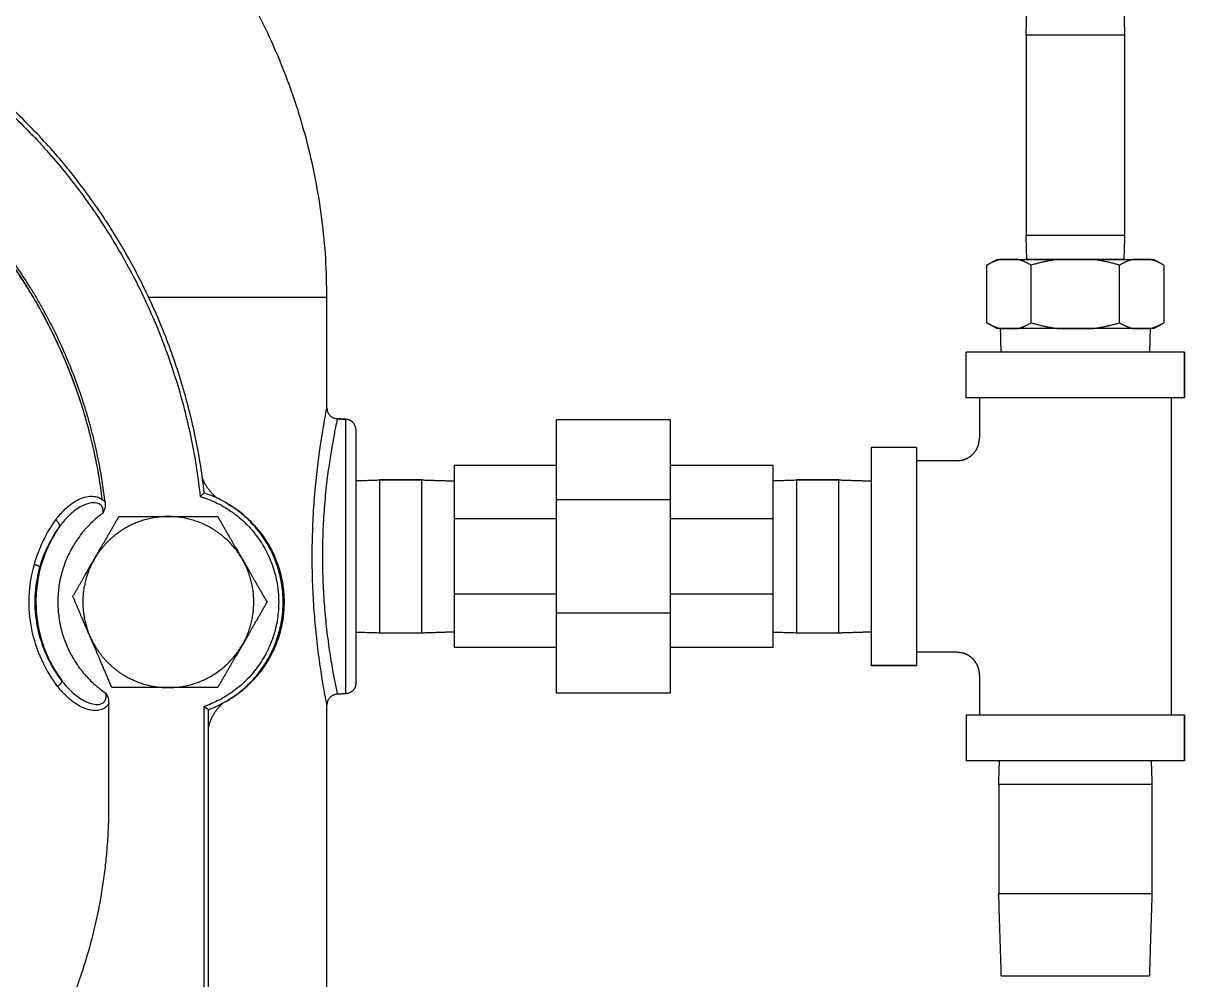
# Model space of a CAD drawing. Extents: x -6531732 to 89637, y -8915 to 32458.
# Drawn here: x 71471.6 to 71633.4, y 19838.4 to 19971.6 of the extents above; entities that cross this region are included whole.
import ezdxf

# ---------------------------------------------------------------- set-up
doc = ezdxf.new("R2010")
doc.units = 0
doc.layers.add('SAN-MC-TEXT', color=7, linetype='Continuous')

# ---------------------------------------------------------------- blocks, each defined once
blk = doc.blocks.new('VALVE_04.0 (100)_751_201_F')
at = {"extrusion": (-1, 6.12303e-17, 0)}
for p, q in [((7.925, 11.97), (7.925, 10.87)), ((8.465, 11.97), (8.465, 10.87)), ((7.5965, 9.981), (7.5965, 10.23)), ((8.7935, 9.981), (8.7935, 10.23)), ((7.67, 9.981), (7.67, 9.76)), ((8.72, 9.981), (8.72, 8.239)), ((7.324, 9.7085), (7.075, 9.7085)), ((7.545, 9.635), (7.324, 9.635)), ((4.61, 9.53), (4.38, 9.53)), ((6.8975, 9.53), (6.6675, 9.53)), ((3.8454, 8.751), (3.8405, 8.751)), ((4.61, 8.69), (4.38, 8.69)), ((6.8975, 8.69), (6.6675, 8.69)), ((7.545, 8.585), (7.324, 8.585)), ((7.324, 8.5115), (7.075, 8.5115)), ((7.67, 8.46), (7.67, 8.239)), ((7.5965, 8.239), (7.5965, 7.99)), ((8.7935, 8.239), (8.7935, 7.99)), ((7.775, 7.86), (7.775, 7.26)), ((8.615, 7.86), (8.615, 7.26))]:
    blk.add_line(p, q, dxfattribs=at)
blk.add_line((4.25, 8.4169), (4.25, 9.8031))
for points, weights in [([(4.09, 10.53), (4.09, 12.5037), (2.376, 13.4825)], [1, 0.864838253941, 1]), ([(4.09, 10.53), (4.09, 12.5037), (2.376, 13.4825)], [1, 0.864838253941, 1]), ([(2.3304, 11.5638), (3.2568, 10.6992), (3.395, 9.4395)], [1, 0.937546225658, 1]), ([(2.3304, 11.5638), (3.2568, 10.6992), (3.395, 9.4395)], [1, 0.937546225658, 1]), ([(3.4177, 9.4582), (3.2743, 10.7111), (2.355, 11.5745)], [1, 0.938893588626, 1]), ([(3.4177, 9.4582), (3.2743, 10.7111), (2.355, 11.5745)], [1, 0.938893588626, 1]), ([(2.8581, 9.4268), (2.7293, 10.4493), (1.9748, 11.1641)], [0.780560036995, 0.72798846249, 0.765854293097]), ([(2.8581, 9.4268), (2.729, 10.452), (1.9778, 11.1614)], [0.780560036995, 0.727859984639, 0.766039911216]), ([(7.7852, 10.74), (7.75, 10.7312), (7.71, 10.7082)], [1, 1.01625728301, 1.00506992125]), ([(7.7852, 10.74), (7.75, 10.7312), (7.71, 10.7082)], [1, 1.01625728301, 1.00506992125]), ([(7.765, 10.74), (7.765, 10.74), (7.7852, 10.74)], [0.75, 0.75, 0.768014044583]), ([(7.9525, 10.7082), (7.9126, 10.7312), (7.8774, 10.74)], [1.00506992125, 1.01625728301, 1]), ([(7.9525, 10.7082), (7.9126, 10.7312), (7.8774, 10.74)], [1.00506992125, 1.01625728301, 1]), ([(8.1028, 10.74), (8.0324, 10.7312), (7.9525, 10.7082)], [1, 1.01625728301, 1.00506992125]), ([(8.1028, 10.74), (8.0324, 10.7312), (7.9525, 10.7082)], [1, 1.01625728301, 1.00506992125]), ([(8.4375, 10.7082), (8.3576, 10.7312), (8.2872, 10.74)], [1.00506992125, 1.01625728301, 1]), ([(8.2872, 10.74), (8.4206, 10.74), (8.5126, 10.74)], [0.768014044583, 0.731985955417, 0.768014044583]), ([(8.2872, 10.74), (8.4206, 10.74), (8.5126, 10.74)], [0.768014044583, 0.731985955417, 0.768014044583]), ([(8.4375, 10.7082), (8.3576, 10.7312), (8.2872, 10.74)], [1.00506992125, 1.01625728301, 1]), ([(8.5126, 10.74), (8.4774, 10.7312), (8.4375, 10.7082)], [1, 1.01625728301, 1.00506992125]), ([(8.5126, 10.74), (8.4774, 10.7312), (8.4375, 10.7082)], [1, 1.01625728301, 1.00506992125]), ([(8.68, 10.7082), (8.64, 10.7312), (8.6048, 10.74)], [1.00506992125, 1.01625728301, 1]), ([(8.6048, 10.74), (8.625, 10.74), (8.625, 10.7399)], [0.862722813818, 0.917871091777, 1]), ([(8.6048, 10.74), (8.625, 10.74), (8.625, 10.7399)], [0.862722813818, 0.917871091777, 1]), ([(8.68, 10.7082), (8.64, 10.7312), (8.6048, 10.74)], [1.00506992125, 1.01625728301, 1]), ([(4.09, 10.53), (4.09, 10.53), (3.1134, 10.53)], [1, 0.936968937111, 0.996934089236]), ([(4.09, 10.53), (4.09, 10.53), (3.1134, 10.53)], [1, 0.936968937111, 0.996934089236]), ([(7.71, 10.3917), (7.7496, 10.3688), (7.7852, 10.36)], [1.00506992125, 1.01621646577, 1.00011826451]), ([(7.71, 10.3917), (7.7496, 10.3688), (7.7852, 10.36)], [1.00506992125, 1.01621646577, 1.00011826451]), ([(7.8774, 10.36), (7.9129, 10.3688), (7.9525, 10.3917)], [1.00011826451, 1.01621646577, 1.00506992125]), ([(7.8774, 10.36), (7.9129, 10.3688), (7.9525, 10.3917)], [1.00011826451, 1.01621646577, 1.00506992125]), ([(7.9525, 10.3917), (8.0317, 10.3688), (8.1028, 10.36)], [1.00506992125, 1.01621646577, 1.00011826451]), ([(7.9525, 10.3917), (8.0317, 10.3688), (8.1028, 10.36)], [1.00506992125, 1.01621646577, 1.00011826451]), ([(8.2872, 10.36), (8.3583, 10.3688), (8.4375, 10.3917)], [1.00011826451, 1.01621646577, 1.00506992125]), ([(8.2872, 10.36), (8.3583, 10.3688), (8.4375, 10.3917)], [1.00011826451, 1.01621646577, 1.00506992125]), ([(8.4375, 10.3917), (8.4771, 10.3688), (8.5126, 10.36)], [1.00506992125, 1.01621646577, 1.00011826451]), ([(8.4375, 10.3917), (8.4771, 10.3688), (8.5126, 10.36)], [1.00506992125, 1.01621646577, 1.00011826451]), ([(8.6048, 10.36), (8.6404, 10.3688), (8.68, 10.3917)], [1.00011826451, 1.01621646577, 1.00506992125]), ([(8.6048, 10.36), (8.6404, 10.3688), (8.68, 10.3917)], [1.00011826451, 1.01621646577, 1.00506992125]), ([(7.7852, 10.36), (7.765, 10.36), (7.765, 10.36)], [0.768014044583, 0.75, 0.75]), ([(7.7852, 10.36), (7.765, 10.36), (7.765, 10.36)], [0.768014044583, 0.75, 0.75]), ([(7.8775, 10.36), (7.7896, 10.36), (7.785, 10.36)], [0.754941138738, 0.734760186775, 0.797003721097]), ([(7.8775, 10.36), (7.7896, 10.36), (7.785, 10.36)], [0.754941138738, 0.734760186776, 0.797003721094]), ([(8.195, 10.36), (8.1482, 10.36), (8.1025, 10.36)], [1, 0.938159862998, 0.891616536173]), ([(8.195, 10.36), (8.1482, 10.36), (8.1025, 10.36)], [1, 0.938159862998, 0.891616536173]), ([(8.2875, 10.36), (8.2418, 10.36), (8.195, 10.36)], [0.891616536173, 0.938159862998, 1]), ([(8.2875, 10.36), (8.2418, 10.36), (8.195, 10.36)], [0.891616536173, 0.938159862998, 1]), ([(8.5126, 10.36), (8.4206, 10.36), (8.2872, 10.36)], [0.768014044582, 0.731985955418, 0.768014044583]), ([(8.5126, 10.36), (8.4206, 10.36), (8.2872, 10.36)], [0.768014044582, 0.731985955418, 0.768014044583]), ([(8.6052, 10.36), (8.6052, 10.36), (8.5125, 10.36)], [0.803847577294, 0.733688398298, 0.754941138738]), ([(8.6052, 10.36), (8.6052, 10.36), (8.5125, 10.36)], [0.803847577294, 0.733688398298, 0.754941138738]), ([(8.625, 10.3599), (8.625, 10.36), (8.6048, 10.36)], [1, 0.917871091777, 0.862722813818]), ([(8.625, 10.3599), (8.625, 10.36), (8.6048, 10.36)], [1, 0.917871091777, 0.862722813818]), ([(4.09, 9.9253), (4.09, 9.8684), (4.1469, 9.8654)], [1, 0.725374371012, 1]), ([(4.09, 9.9253), (4.09, 9.8684), (4.1469, 9.8654)], [1, 0.725374371012, 1]), ([(3.4867, 9.4308), (3.4308, 9.4754), (3.4069, 9.5428)], [0.968518316919, 0.929951778843, 0.966014291074]), ([(3.4867, 9.4308), (3.4308, 9.4754), (3.4069, 9.5428)], [0.968518316919, 0.929951778843, 0.966014291074]), ([(2.6238, 9.2742), (2.6297, 9.2861), (2.6032, 9.3111)], [1, 0.840083731766, 1]), ([(2.6238, 9.2742), (2.6297, 9.2861), (2.6032, 9.3111)], [1, 0.840083731766, 1]), ([(2.8627, 9.3496), (2.1715, 8.8452), (2.8766, 8.3605)], [0.982881496625, 0.567902145257, 0.982140107318]), ([(2.8627, 9.3496), (2.1715, 8.8452), (2.8766, 8.3605)], [0.982881496625, 0.567902145257, 0.982140107318]), ([(2.8138, 9.0945), (2.8767, 9.2033), (2.9492, 9.329)], [1.25968679041, 1.25968679041, 1.16924534799]), ([(2.8138, 9.0945), (2.8767, 9.2033), (2.9492, 9.329)], [1.25968679041, 1.25968679041, 1.16924534799]), ([(2.9492, 9.329), (3.0943, 9.329), (3.22, 9.329)], [1.16924534799, 1.25968679041, 1.25968679041]), ([(2.9492, 9.329), (3.0943, 9.329), (3.22, 9.329)], [1.16924534799, 1.25968679041, 1.25968679041]), ([(3.22, 9.329), (3.3457, 9.329), (3.4908, 9.329)], [1.25968679041, 1.25968679041, 1.16924534799]), ([(3.22, 9.329), (3.3457, 9.329), (3.4908, 9.329)], [1.25968679041, 1.25968679041, 1.16924534799]), ([(3.6262, 9.0945), (3.4908, 9.329), (3.22, 9.329)], [0.803847577755, 0.696152420793, 0.803847580658]), ([(3.6262, 9.0945), (3.4908, 9.329), (3.22, 9.329)], [0.803847577755, 0.696152420793, 0.803847580658]), ([(3.4908, 9.329), (3.5633, 9.2033), (3.6262, 9.0945)], [1.16924534799, 1.25968679041, 1.25968679041]), ([(3.4908, 9.329), (3.5633, 9.2033), (3.6262, 9.0945)], [1.16924534799, 1.25968679041, 1.25968679041]), ([(2.6238, 9.2742), (2.3283, 8.849), (2.6343, 8.4311)], [0.855306377388, 0.695772766548, 0.853978867419]), ([(2.6238, 9.2742), (2.3283, 8.849), (2.6343, 8.4311)], [0.855306377388, 0.695772766548, 0.853978867419]), ([(2.516, 9.0513), (2.5155, 9.0564), (2.4855, 9.067)], [1, 0.861769007056, 1]), ([(2.516, 9.0513), (2.5155, 9.0564), (2.4855, 9.067)], [1, 0.861769007056, 1]), ([(2.6965, 8.8913), (2.7584, 8.9986), (2.8138, 9.0945)], [1.18940878992, 1.25968679041, 1.25968679041]), ([(2.6965, 8.8913), (2.7584, 8.9986), (2.8138, 9.0945)], [1.18940878992, 1.25968679041, 1.25968679041]), ([(2.8138, 9.0945), (2.6965, 8.8913), (2.7888, 8.6756)], [0.803847581383, 0.708824126749, 0.781486140965]), ([(2.8138, 9.0945), (2.6965, 8.8913), (2.7888, 8.6756)], [0.803847581383, 0.708824126749, 0.781486140965]), ([(3.6262, 9.0945), (3.689, 8.9857), (3.7616, 8.86)], [1.25968679041, 1.25968679041, 1.16924534799]), ([(3.689, 8.86), (3.689, 8.9857), (3.6262, 9.0945)], [1, 0.866025404282, 0.803847577755]), ([(3.6262, 9.0945), (3.689, 8.9857), (3.7616, 8.86)], [1.25968679041, 1.25968679041, 1.16924534799]), ([(3.689, 8.86), (3.689, 8.9857), (3.6262, 9.0945)], [1, 0.866025404282, 0.803847577755]), ([(2.7888, 8.6756), (2.7452, 8.7774), (2.6965, 8.8913)], [1.25968679041, 1.25968679041, 1.18940878992]), ([(2.7888, 8.6756), (2.7452, 8.7774), (2.6965, 8.8913)], [1.25968679041, 1.25968679041, 1.18940878992]), ([(3.6262, 8.6255), (3.689, 8.7343), (3.689, 8.86)], [0.803847574574, 0.866025400855, 1]), ([(3.7616, 8.86), (3.689, 8.7343), (3.6262, 8.6255)], [1.16924534799, 1.25968679041, 1.25968679041]), ([(3.7616, 8.86), (3.689, 8.7343), (3.6262, 8.6255)], [1.16924534799, 1.25968679041, 1.25968679041]), ([(3.6262, 8.6255), (3.689, 8.7343), (3.689, 8.86)], [0.803847574574, 0.866025400855, 1]), ([(2.9105, 8.391), (2.8442, 8.5461), (2.7888, 8.6756)], [1.1461551799, 1.25968679041, 1.25968679041]), ([(2.9105, 8.391), (2.8442, 8.5461), (2.7888, 8.6756)], [1.1461551799, 1.25968679041, 1.25968679041]), ([(3.22, 8.391), (3.4908, 8.391), (3.6262, 8.6255)], [0.803847579266, 0.69615242308, 0.803847574574]), ([(3.22, 8.391), (3.4908, 8.391), (3.6262, 8.6255)], [0.803847579266, 0.69615242308, 0.803847574574]), ([(3.6262, 8.6255), (3.5633, 8.5167), (3.4908, 8.391)], [1.25968679041, 1.25968679041, 1.16924534799]), ([(3.6262, 8.6255), (3.5633, 8.5167), (3.4908, 8.391)], [1.25968679041, 1.25968679041, 1.16924534799]), ([(2.6343, 8.4311), (2.6397, 8.4205), (2.6146, 8.3958)], [1, 0.846108309427, 1]), ([(2.6343, 8.4311), (2.6397, 8.4205), (2.6146, 8.3958)], [1, 0.846108309427, 1]), ([(3.22, 8.391), (3.0792, 8.391), (2.9105, 8.391)], [1.25968679041, 1.25968679041, 1.1461551799]), ([(3.22, 8.391), (3.0792, 8.391), (2.9105, 8.391)], [1.25968679041, 1.25968679041, 1.1461551799]), ([(3.4908, 8.391), (3.3457, 8.391), (3.22, 8.391)], [1.16924534799, 1.25968679041, 1.25968679041]), ([(3.4908, 8.391), (3.3457, 8.391), (3.22, 8.391)], [1.16924534799, 1.25968679041, 1.25968679041]), ([(4.1469, 8.3546), (4.09, 8.3516), (4.09, 8.2947)], [1, 0.725374371012, 1]), ([(4.1469, 8.3546), (4.09, 8.3516), (4.09, 8.2947)], [1, 0.725374371012, 1]), ([(3.44, 8.1685), (3.4565, 8.2498), (3.5183, 8.3051)], [0.959660308551, 0.91311737602, 0.964440457981]), ([(3.44, 8.1685), (3.4565, 8.2498), (3.5183, 8.3051)], [0.959660308551, 0.91311737602, 0.964440457981])]:
    blk.add_rational_spline(points, weights, degree=2)
for points, degree in [([(7.925, 11.97), (7.929, 12.1)], 1), ([(8.461, 12.1), (8.465, 11.97)], 1), ([(7.929, 10.74), (7.925, 10.87)], 1), ([(8.465, 10.87), (8.461, 10.74)], 1), ([(7.71, 10.7082), (7.765, 10.7399)], 1), ([(7.71, 10.3917), (7.71, 10.7082)], 1), ([(7.71, 10.3917), (7.71, 10.7082)], 1), ([(7.7852, 10.74), (7.8774, 10.74)], 1), ([(7.8774, 10.74), (7.7852, 10.74)], 1), ([(7.8774, 10.74), (7.7852, 10.74)], 1), ([(7.7852, 10.74), (7.8774, 10.74)], 1), ([(7.925, 10.74), (7.925, 10.74)], 1), ([(7.9525, 10.3917), (7.9525, 10.7082)], 1), ([(7.9525, 10.3917), (7.9525, 10.7082)], 1), ([(8.1028, 10.74), (8.2872, 10.74)], 1), ([(8.2872, 10.74), (8.1028, 10.74)], 1), ([(8.2872, 10.74), (8.1028, 10.74)], 1), ([(8.1028, 10.74), (8.2872, 10.74)], 1), ([(8.4375, 10.3917), (8.4375, 10.7082)], 1), ([(8.4375, 10.3917), (8.4375, 10.7082)], 1), ([(8.465, 10.74), (8.465, 10.74)], 1), ([(8.5126, 10.74), (8.6048, 10.74)], 1), ([(8.6048, 10.74), (8.5126, 10.74)], 1), ([(8.6048, 10.74), (8.5126, 10.74)], 1), ([(8.5126, 10.74), (8.6048, 10.74)], 1), ([(8.68, 10.7082), (8.625, 10.7399)], 1), ([(8.68, 10.7082), (8.625, 10.7399)], 1), ([(8.68, 10.7082), (8.68, 10.3917)], 1), ([(8.68, 10.7082), (8.68, 10.3917)], 1), ([(4.09, 9.9253), (4.09, 10.53)], 1), ([(4.09, 9.9253), (4.09, 10.53)], 1), ([(7.765, 10.3599), (7.71, 10.3917)], 1), ([(8.625, 10.3599), (8.68, 10.3917)], 1), ([(8.625, 10.3599), (8.68, 10.3917)], 1), ([(7.7882, 10.23), (7.7848, 10.36)], 1), ([(7.8774, 10.36), (7.7852, 10.36)], 1), ([(7.7852, 10.36), (7.8774, 10.36)], 1), ([(7.8774, 10.36), (7.7852, 10.36)], 1), ([(7.7852, 10.36), (7.8774, 10.36)], 1), ([(8.2872, 10.36), (8.1028, 10.36)], 1), ([(8.1028, 10.36), (8.2872, 10.36)], 1), ([(8.2872, 10.36), (8.1028, 10.36)], 1), ([(8.1028, 10.36), (8.2872, 10.36)], 1), ([(8.6048, 10.36), (8.5126, 10.36)], 1), ([(8.5126, 10.36), (8.6048, 10.36)], 1), ([(8.6048, 10.36), (8.5126, 10.36)], 1), ([(8.5126, 10.36), (8.6048, 10.36)], 1), ([(8.6052, 10.36), (8.6018, 10.23)], 1), ([(8.7935, 10.23), (8.7935, 9.981)], 1), ([(4.1931, 9.863), (4.1469, 9.8654)], 1), ([(4.1469, 9.8654), (4.1931, 9.863)], 1), ([(5.35, 9.4207), (5.35, 9.86)], 1), ([(5.975, 9.86), (5.35, 9.86)], 1), ([(5.35, 9.4207), (5.35, 9.86)], 1), ([(5.975, 9.86), (5.35, 9.86)], 1), ([(5.975, 9.4207), (5.975, 9.86)], 1), ([(5.975, 9.4207), (5.975, 9.86)], 1), ([(4.7875, 9.61), (4.7875, 9.3171)], 1), ([(5.35, 9.61), (4.7875, 9.61)], 1), ([(4.7875, 9.61), (4.7875, 9.3171)], 1), ([(5.35, 9.61), (4.7875, 9.61)], 1), ([(6.5375, 9.61), (5.975, 9.61)], 1), ([(6.5375, 9.61), (5.975, 9.61)], 1), ([(6.5375, 9.3171), (6.5375, 9.61)], 1), ([(6.5375, 9.3171), (6.5375, 9.61)], 1), ([(4.25, 9.526), (4.38, 9.53)], 1), ([(4.25, 9.526), (4.38, 9.53)], 1), ([(4.38, 9.53), (4.61, 9.53)], 1), ([(4.61, 9.53), (4.7875, 9.5245)], 1), ([(4.61, 9.53), (4.7875, 9.5245)], 1), ([(6.5375, 9.526), (6.6675, 9.53)], 1), ([(6.5375, 9.526), (6.6675, 9.53)], 1), ([(6.6675, 9.53), (6.8975, 9.53)], 1), ([(6.8975, 9.53), (7.075, 9.5245)], 1), ([(6.8975, 9.53), (7.075, 9.5245)], 1), ([(3.4177, 9.4582), (3.395, 9.4395)], 1), ([(3.4177, 9.4582), (3.395, 9.4395)], 1), ([(2.8737, 9.4082), (2.8761, 9.388), (2.8728, 9.3674), (2.8627, 9.3496)], 3), ([(2.8737, 9.4082), (2.8761, 9.388), (2.8728, 9.3674), (2.8627, 9.3496)], 3), ([(5.35, 8.7993), (5.35, 9.4207)], 1), ([(5.975, 9.4207), (5.35, 9.4207)], 1), ([(5.35, 8.7993), (5.35, 9.4207)], 1), ([(5.975, 9.4207), (5.35, 9.4207)], 1), ([(5.975, 8.7993), (5.975, 9.4207)], 1), ([(5.975, 8.7993), (5.975, 9.4207)], 1), ([(4.7875, 9.3171), (4.7875, 8.9029)], 1), ([(5.35, 9.3171), (4.7875, 9.3171)], 1), ([(4.7875, 9.3171), (4.7875, 8.9029)], 1), ([(5.35, 9.3171), (4.7875, 9.3171)], 1), ([(6.5375, 9.3171), (5.975, 9.3171)], 1), ([(6.5375, 9.3171), (5.975, 9.3171)], 1), ([(6.5375, 8.9029), (6.5375, 9.3171)], 1), ([(6.5375, 8.9029), (6.5375, 9.3171)], 1), ([(3.6772, 9.2966), (3.6772, 9.2956), (3.6771, 9.2946), (3.6771, 9.2936)], 3), ([(3.6772, 9.2966), (3.6772, 9.2956), (3.6771, 9.2946), (3.6771, 9.2936)], 3), ([(3.8028, 9.11), (3.7983, 9.11)], 1), ([(5.35, 8.9029), (4.7875, 8.9029)], 1), ([(5.35, 8.9029), (4.7875, 8.9029)], 1), ([(4.7875, 8.9029), (4.7875, 8.61)], 1), ([(4.7875, 8.9029), (4.7875, 8.61)], 1), ([(6.5375, 8.9029), (5.975, 8.9029)], 1), ([(6.5375, 8.9029), (5.975, 8.9029)], 1), ([(6.5375, 8.61), (6.5375, 8.9029)], 1), ([(6.5375, 8.61), (6.5375, 8.9029)], 1), ([(5.975, 8.7993), (5.35, 8.7993)], 1), ([(5.975, 8.7993), (5.35, 8.7993)], 1), ([(5.35, 8.36), (5.35, 8.7993)], 1), ([(5.35, 8.36), (5.35, 8.7993)], 1), ([(5.975, 8.36), (5.975, 8.7993)], 1), ([(5.975, 8.36), (5.975, 8.7993)], 1), ([(4.38, 8.69), (4.25, 8.694)], 1), ([(4.7875, 8.6955), (4.61, 8.69)], 1), ([(6.6675, 8.69), (6.5375, 8.694)], 1), ([(7.075, 8.6955), (6.8975, 8.69)], 1), ([(5.35, 8.61), (4.7875, 8.61)], 1), ([(5.35, 8.61), (4.7875, 8.61)], 1), ([(6.5375, 8.61), (5.975, 8.61)], 1), ([(6.5375, 8.61), (5.975, 8.61)], 1), ([(7.075, 8.5115), (7.324, 8.5115)], 1), ([(3.69, 8.4369), (3.69, 8.4405)], 1), ([(3.69, 8.4369), (3.69, 8.4405)], 1), ([(2.8766, 8.3605), (2.8881, 8.3433), (2.8939, 8.3229), (2.8939, 8.3023)], 3), ([(2.8766, 8.3605), (2.8881, 8.3433), (2.8939, 8.3229), (2.8939, 8.3023)], 3), ([(4.1931, 8.357), (4.1469, 8.3546)], 1), ([(5.975, 8.36), (5.35, 8.36)], 1), ([(5.975, 8.36), (5.35, 8.36)], 1), ([(2.8939, 7.7392), (2.8939, 8.3023)], 1), ([(2.8939, 7.7392), (2.8939, 8.3023)], 1), ([(3.4154, 8.287), (3.4154, 6.1104)], 1), ([(3.44, 8.2697), (3.4275, 8.2783), (3.4154, 8.287)], 2), ([(3.44, 8.2697), (3.4275, 8.2783), (3.4154, 8.287)], 2), ([(3.4154, 8.287), (3.4154, 6.1104)], 1), ([(4.09, 6.0358), (4.09, 8.2947)], 1), ([(4.09, 6.0358), (4.09, 8.2947)], 1), ([(3.44, 6.1201), (3.44, 8.2697)], 1), ([(3.44, 6.1201), (3.44, 8.2697)], 1), ([(8.7935, 7.99), (8.7935, 8.239)], 1), ([(7.775, 7.86), (7.779, 7.99)], 1), ([(8.611, 7.99), (8.615, 7.86)], 1), ([(7.789, 6.81), (7.775, 7.26)], 1), ([(8.615, 7.26), (8.601, 6.81)], 1)]:
    blk.add_open_spline(points, degree=degree)
for points, weights, knots in [([(8.465, 11.97), (8.465, 11.97), (8.4288, 11.97), (8.195, 11.97), (7.9612, 11.97), (7.925, 11.97), (7.925, 11.97)], [0.803847577294, 0.866025403785, 1, 0.5, 1, 0.866025403785, 0.803847577294], [0.622448, 0.622448, 0.622448, 0.850279, 0.850279, 1.700559, 1.700559, 1.928391, 1.928391, 1.928391]), ([(8.465, 11.97), (8.465, 11.97), (8.4288, 11.97), (8.195, 11.97), (7.9612, 11.97), (7.925, 11.97), (7.925, 11.97)], [0.803847577294, 0.866025403785, 1, 0.5, 1, 0.866025403785, 0.803847577294], [0.622448, 0.622448, 0.622448, 0.850279, 0.850279, 1.700559, 1.700559, 1.928391, 1.928391, 1.928391]), ([(8.465, 10.87), (8.465, 10.87), (8.4288, 10.87), (8.195, 10.87), (7.9612, 10.87), (7.925, 10.87), (7.925, 10.87)], [0.803847577294, 0.866025403785, 1, 0.5, 1, 0.866025403785, 0.803847577294], [1.481343, 1.481343, 1.481343, 2.023553, 2.023553, 4.047106, 4.047106, 4.589315, 4.589315, 4.589315]), ([(8.465, 10.87), (8.465, 10.87), (8.4288, 10.87), (8.195, 10.87), (7.9612, 10.87), (7.925, 10.87), (7.925, 10.87)], [0.803847577294, 0.866025403785, 1, 0.5, 1, 0.866025403785, 0.803847577294], [1.481343, 1.481343, 1.481343, 2.023553, 2.023553, 4.047106, 4.047106, 4.589315, 4.589315, 4.589315]), ([(7.8774, 10.74), (7.9223, 10.74), (7.98, 10.7399), (8.0377, 10.74), (8.1028, 10.74)], [0.862722813818, 0.917871091777, 1, 0.917871091777, 0.862722813818], [36.193707, 36.193707, 36.193707, 39.432233, 39.432233, 42.670759, 42.670759, 42.670759]), ([(7.8774, 10.74), (7.9223, 10.74), (7.98, 10.7399), (8.0377, 10.74), (8.1028, 10.74)], [0.862722813818, 0.917871091777, 1, 0.917871091777, 0.862722813818], [36.193707, 36.193707, 36.193707, 39.432233, 39.432233, 42.670759, 42.670759, 42.670759]), ([(8.465, 10.74), (8.465, 10.74), (8.4288, 10.74), (8.195, 10.74), (7.9612, 10.74), (7.925, 10.74), (7.925, 10.74)], [0.803847577294, 0.866025403785, 1, 0.5, 1, 0.866025403785, 0.803847577294], [0.2440169, 0.2440169, 0.2440169, 0.3333333, 0.3333333, 0.6666667, 0.6666667, 0.7559831, 0.7559831, 0.7559831]), ([(8.465, 10.74), (8.465, 10.74), (8.4288, 10.74), (8.195, 10.74), (7.9612, 10.74), (7.925, 10.74), (7.925, 10.74)], [0.803847577294, 0.866025403785, 1, 0.5, 1, 0.866025403785, 0.803847577294], [0.2440169, 0.2440169, 0.2440169, 0.3333333, 0.3333333, 0.6666667, 0.6666667, 0.7559831, 0.7559831, 0.7559831]), ([(8.1028, 10.36), (8.0377, 10.36), (7.98, 10.3599), (7.9223, 10.36), (7.8774, 10.36)], [0.862722813818, 0.917871091777, 1, 0.917871091777, 0.862722813818], [15.369027, 15.369027, 15.369027, 18.389675, 18.389675, 21.410323, 21.410323, 21.410323]), ([(8.1028, 10.36), (8.0377, 10.36), (7.98, 10.3599), (7.9223, 10.36), (7.8774, 10.36)], [0.862722813818, 0.917871091777, 1, 0.917871091777, 0.862722813818], [15.369027, 15.369027, 15.369027, 18.389675, 18.389675, 21.410323, 21.410323, 21.410323]), ([(8.7935, 10.23), (8.7935, 10.23), (7.8958, 10.23), (7.5965, 10.23), (7.5965, 10.23)], [1, 0.5, 1, 0.75, 0.75], [0, 0, 0, 0.3333333, 0.3333333, 0.5, 0.5, 0.5]), ([(8.7935, 10.23), (8.7935, 10.23), (7.8958, 10.23), (7.5965, 10.23), (7.5965, 10.23)], [1, 0.5, 1, 0.75, 0.75], [0, 0, 0, 0.3333333, 0.3333333, 0.5, 0.5, 0.5]), ([(8.7935, 9.981), (8.7935, 9.981), (7.8958, 9.981), (7.5965, 9.981), (7.5965, 9.981)], [1, 0.5, 1, 0.75, 0.75], [0, 0, 0, 0.3333333, 0.3333333, 0.5, 0.5, 0.5]), ([(8.7935, 9.981), (8.7935, 9.981), (7.8958, 9.981), (7.5965, 9.981), (7.5965, 9.981)], [1, 0.5, 1, 0.75, 0.75], [0, 0, 0, 0.3333333, 0.3333333, 0.5, 0.5, 0.5]), ([(4.1931, 8.357), (4.1931, 8.357), (4.1931, 8.7335), (4.1931, 9.863), (4.1931, 9.863)], [0.75, 0.75, 1, 0.5, 1], [25.898694, 25.898694, 25.898694, 33.864925, 33.864925, 49.797388, 49.797388, 49.797388]), ([(4.1931, 8.357), (4.1931, 8.357), (4.1931, 8.7335), (4.1931, 9.863), (4.1931, 9.863)], [0.75, 0.75, 1, 0.5, 1], [25.898694, 25.898694, 25.898694, 33.864925, 33.864925, 49.797388, 49.797388, 49.797388]), ([(7.075, 9.7085), (7.075, 9.7085), (7.075, 9.4092), (7.075, 8.5115), (7.075, 8.5115)], [0.75, 0.75, 1, 0.5, 1], [0.5, 0.5, 0.5, 0.6666667, 0.6666667, 1, 1, 1]), ([(7.324, 9.7085), (7.324, 9.7085), (7.324, 9.4092), (7.324, 8.5115), (7.324, 8.5115)], [0.75, 0.75, 1, 0.5, 1], [0.5, 0.5, 0.5, 0.6666667, 0.6666667, 1, 1, 1]), ([(4.38, 8.69), (4.38, 8.69), (4.38, 8.9), (4.38, 9.53), (4.38, 9.53)], [0.75, 0.75, 1, 0.5, 1], [4.766541, 4.766541, 4.766541, 6.355388, 6.355388, 9.533082, 9.533082, 9.533082]), ([(4.38, 8.69), (4.38, 8.69), (4.38, 8.9), (4.38, 9.53), (4.38, 9.53)], [0.75, 0.75, 1, 0.5, 1], [4.766541, 4.766541, 4.766541, 6.355388, 6.355388, 9.533082, 9.533082, 9.533082]), ([(4.61, 8.69), (4.61, 8.69), (4.61, 8.9), (4.61, 9.53), (4.61, 9.53)], [0.75, 0.75, 1, 0.5, 1], [9.488626, 9.488626, 9.488626, 12.651502, 12.651502, 18.977252, 18.977252, 18.977252]), ([(4.61, 8.69), (4.61, 8.69), (4.61, 8.9), (4.61, 9.53), (4.61, 9.53)], [0.75, 0.75, 1, 0.5, 1], [9.488626, 9.488626, 9.488626, 12.651502, 12.651502, 18.977252, 18.977252, 18.977252]), ([(6.6675, 8.69), (6.6675, 8.69), (6.6675, 8.9), (6.6675, 9.53), (6.6675, 9.53)], [0.75, 0.75, 1, 0.5, 1], [4.766541, 4.766541, 4.766541, 6.355388, 6.355388, 9.533082, 9.533082, 9.533082]), ([(6.6675, 8.69), (6.6675, 8.69), (6.6675, 8.9), (6.6675, 9.53), (6.6675, 9.53)], [0.75, 0.75, 1, 0.5, 1], [4.766541, 4.766541, 4.766541, 6.355388, 6.355388, 9.533082, 9.533082, 9.533082]), ([(6.8975, 8.69), (6.8975, 8.69), (6.8975, 8.9), (6.8975, 9.53), (6.8975, 9.53)], [0.75, 0.75, 1, 0.5, 1], [9.488626, 9.488626, 9.488626, 12.651502, 12.651502, 18.977252, 18.977252, 18.977252]), ([(6.8975, 8.69), (6.8975, 8.69), (6.8975, 8.9), (6.8975, 9.53), (6.8975, 9.53)], [0.75, 0.75, 1, 0.5, 1], [9.488626, 9.488626, 9.488626, 12.651502, 12.651502, 18.977252, 18.977252, 18.977252]), ([(3.395, 9.4395), (3.8175, 9.312), (3.8253, 8.8707), (3.8331, 8.4294), (3.4154, 8.287)], [1, 0.808066834273, 1, 0.808066834273, 1], [0, 0, 0, 0.5, 0.5, 1, 1, 1]), ([(3.395, 9.4395), (3.8175, 9.312), (3.8253, 8.8707), (3.8331, 8.4294), (3.4154, 8.287)], [1, 0.808066834273, 1, 0.808066834273, 1], [0, 0, 0, 0.5, 0.5, 1, 1, 1]), ([(3.44, 8.2697), (3.8583, 8.4255), (3.8499, 8.8718), (3.8415, 9.3181), (3.4177, 9.4582)], [1, 0.815951989449, 1, 0.815951989449, 1], [0, 0, 0, 0.5, 0.5, 1, 1, 1]), ([(3.44, 8.2697), (3.8583, 8.4255), (3.8499, 8.8718), (3.8415, 9.3181), (3.4177, 9.4582)], [1, 0.815951989449, 1, 0.815951989449, 1], [0, 0, 0, 0.5, 0.5, 1, 1, 1]), ([(3.5387, 9.4034), (4.2614, 8.9929), (3.6664, 8.4126), (3.6087, 8.3564), (3.5388, 8.3166)], [0.885887795235, 0.565685191021, 1, 0.930781277989, 0.880727481886], [0.1060477, 0.1060477, 0.1060477, 0.8072424, 0.8072424, 0.918995, 0.918995, 0.918995]), ([(3.5387, 9.4034), (4.2614, 8.9929), (3.6664, 8.4126), (3.6087, 8.3564), (3.5388, 8.3166)], [0.885887795235, 0.565685191021, 1, 0.930781277989, 0.880727481886], [0.1060477, 0.1060477, 0.1060477, 0.8072424, 0.8072424, 0.918995, 0.918995, 0.918995]), ([(3.22, 9.329), (3.0943, 9.329), (2.9855, 9.2662), (2.8767, 9.2033), (2.8138, 9.0945)], [0.803847580658, 0.866025407409, 1, 0.86602540819, 0.803847581383], [19.809435, 19.809435, 19.809435, 27.060191, 27.060191, 34.310947, 34.310947, 34.310947]), ([(3.22, 9.329), (3.0943, 9.329), (2.9855, 9.2662), (2.8767, 9.2033), (2.8138, 9.0945)], [0.803847580658, 0.866025407409, 1, 0.86602540819, 0.803847581383], [19.809435, 19.809435, 19.809435, 27.060191, 27.060191, 34.310947, 34.310947, 34.310947]), ([(2.7888, 8.6756), (2.8502, 8.5319), (2.9855, 8.4538), (3.0943, 8.391), (3.22, 8.391)], [0.781486140965, 0.838721672894, 1, 0.86602540591, 0.803847579266], [45.391938, 45.391938, 45.391938, 54.120382, 54.120382, 61.371139, 61.371139, 61.371139]), ([(2.7888, 8.6756), (2.8502, 8.5319), (2.9855, 8.4538), (3.0943, 8.391), (3.22, 8.391)], [0.781486140965, 0.838721672894, 1, 0.86602540591, 0.803847579266], [45.391938, 45.391938, 45.391938, 54.120382, 54.120382, 61.371139, 61.371139, 61.371139]), ([(8.7935, 8.239), (8.7935, 8.239), (7.8958, 8.239), (7.5965, 8.239), (7.5965, 8.239)], [1, 0.5, 1, 0.75, 0.75], [0, 0, 0, 0.3333333, 0.3333333, 0.5, 0.5, 0.5]), ([(8.7935, 8.239), (8.7935, 8.239), (7.8958, 8.239), (7.5965, 8.239), (7.5965, 8.239)], [1, 0.5, 1, 0.75, 0.75], [0, 0, 0, 0.3333333, 0.3333333, 0.5, 0.5, 0.5]), ([(8.7935, 7.99), (8.7935, 7.99), (7.8958, 7.99), (7.5965, 7.99), (7.5965, 7.99)], [1, 0.5, 1, 0.75, 0.75], [0, 0, 0, 0.3333333, 0.3333333, 0.5, 0.5, 0.5]), ([(8.7935, 7.99), (8.7935, 7.99), (7.8958, 7.99), (7.5965, 7.99), (7.5965, 7.99)], [1, 0.5, 1, 0.75, 0.75], [0, 0, 0, 0.3333333, 0.3333333, 0.5, 0.5, 0.5]), ([(8.615, 7.86), (8.615, 7.86), (8.5587, 7.86), (8.195, 7.86), (7.8313, 7.86), (7.775, 7.86), (7.775, 7.86)], [0.803847577294, 0.866025403785, 1, 0.5, 1, 0.866025403785, 0.803847577294], [1.775129, 1.775129, 1.775129, 2.424871, 2.424871, 4.849742, 4.849742, 5.499485, 5.499485, 5.499485]), ([(8.615, 7.86), (8.615, 7.86), (8.5587, 7.86), (8.195, 7.86), (7.8313, 7.86), (7.775, 7.86), (7.775, 7.86)], [0.803847577294, 0.866025403785, 1, 0.5, 1, 0.866025403785, 0.803847577294], [1.775129, 1.775129, 1.775129, 2.424871, 2.424871, 4.849742, 4.849742, 5.499485, 5.499485, 5.499485]), ([(8.615, 7.26), (8.615, 7.26), (8.5587, 7.26), (8.195, 7.26), (7.8313, 7.26), (7.775, 7.26), (7.775, 7.26)], [0.803847577294, 0.866025403785, 1, 0.5, 1, 0.866025403785, 0.803847577294], [2.326234, 2.326234, 2.326234, 3.177694, 3.177694, 6.355388, 6.355388, 7.206849, 7.206849, 7.206849]), ([(8.615, 7.26), (8.615, 7.26), (8.5587, 7.26), (8.195, 7.26), (7.8313, 7.26), (7.775, 7.26), (7.775, 7.26)], [0.803847577294, 0.866025403785, 1, 0.5, 1, 0.866025403785, 0.803847577294], [2.326234, 2.326234, 2.326234, 3.177694, 3.177694, 6.355388, 6.355388, 7.206849, 7.206849, 7.206849]), ([(7.789, 6.81), (7.789, 6.81), (7.8434, 6.81), (8.195, 6.81), (8.5466, 6.81), (8.601, 6.81), (8.601, 6.81)], [0.803847577294, 0.866025403785, 1, 0.5, 1, 0.866025403785, 0.803847577294], [2.326234, 2.326234, 2.326234, 3.177694, 3.177694, 6.355388, 6.355388, 7.206849, 7.206849, 7.206849]), ([(7.789, 6.81), (7.789, 6.81), (7.8434, 6.81), (8.195, 6.81), (8.5466, 6.81), (8.601, 6.81), (8.601, 6.81)], [0.803847577294, 0.866025403785, 1, 0.5, 1, 0.866025403785, 0.803847577294], [2.326234, 2.326234, 2.326234, 3.177694, 3.177694, 6.355388, 6.355388, 7.206849, 7.206849, 7.206849])]:
    blk.add_rational_spline(points, weights, degree=2, knots=knots)
for points, degree, knots in [([(2.8737, 9.4082), (2.8656, 9.4768), (2.8485, 9.5874), (2.8157, 9.7392), (2.7719, 9.9062), (2.7167, 10.0708), (2.6502, 10.2318), (2.5943, 10.3516), (2.5429, 10.4497), (2.4989, 10.527), (2.4529, 10.6038), (2.4041, 10.679), (2.3527, 10.7526), (2.3124, 10.8075), (2.2774, 10.8527), (2.2484, 10.8888), (2.2263, 10.9156), (2.2038, 10.942), (2.1738, 10.9772), (2.1428, 11.0117), (2.1112, 11.0458), (2.0794, 11.0798), (2.0464, 11.1127), (2.0132, 11.1454), (1.9911, 11.1666), (1.9773, 11.1796), (1.972, 11.1847)], 3, [0.00120337, 0.00120337, 0.00120337, 0.00120337, 0.00646444, 0.00973321, 0.01303379, 0.01961453, 0.02294589, 0.02630386, 0.02968433, 0.03138279, 0.03308609, 0.03650111, 0.03821338, 0.03992822, 0.04169002, 0.04257143, 0.04345301, 0.04433451, 0.04521597, 0.04697837, 0.04786719, 0.04875546, 0.05053002, 0.05141829, 0.05230558, 0.05286292, 0.05286292, 0.05286292, 0.05286292]), ([(2.8737, 9.4082), (2.8656, 9.4768), (2.8485, 9.5874), (2.8157, 9.7392), (2.7719, 9.9062), (2.7167, 10.0708), (2.6502, 10.2318), (2.5943, 10.3516), (2.5429, 10.4497), (2.4989, 10.527), (2.4529, 10.6038), (2.4041, 10.679), (2.3527, 10.7526), (2.3124, 10.8075), (2.2774, 10.8527), (2.2484, 10.8888), (2.2263, 10.9156), (2.2038, 10.942), (2.1738, 10.9772), (2.1428, 11.0117), (2.1112, 11.0458), (2.0794, 11.0798), (2.0464, 11.1127), (2.0132, 11.1454), (1.9911, 11.1666), (1.9773, 11.1796), (1.972, 11.1847)], 3, [0.00120337, 0.00120337, 0.00120337, 0.00120337, 0.00646444, 0.00973321, 0.01303379, 0.01961453, 0.02294589, 0.02630386, 0.02968433, 0.03138279, 0.03308609, 0.03650111, 0.03821338, 0.03992822, 0.04169002, 0.04257143, 0.04345301, 0.04433451, 0.04521597, 0.04697837, 0.04786719, 0.04875546, 0.05053002, 0.05141829, 0.05230558, 0.05286292, 0.05286292, 0.05286292, 0.05286292]), ([(4.09, 8.2947), (4.09, 8.2947), (4.088, 8.3047), (4.0795, 8.3493), (4.0661, 8.4254), (4.0491, 8.5345), (4.0325, 8.6684), (4.0196, 8.8113), (4.0115, 8.9558), (4.0084, 9.111), (4.0115, 9.2669), (4.0204, 9.4212), (4.0336, 9.5614), (4.0489, 9.6827), (4.0644, 9.7843), (4.0781, 9.863), (4.0877, 9.9138), (4.09, 9.9253), (4.09, 9.9253)], 3, [2, 2, 2, 2, 3.727769, 5.454327, 7.178762, 9.170564, 11.144275, 12.786971, 14.435983, 16.084419, 17.897743, 19.567721, 21.375351, 23.113213, 24.722786, 26.56499, 28.4101, 30.256731, 30.256731, 30.256731, 30.256731]), ([(4.09, 8.2947), (4.09, 8.2947), (4.088, 8.3047), (4.0795, 8.3493), (4.0661, 8.4254), (4.0491, 8.5345), (4.0325, 8.6684), (4.0196, 8.8113), (4.0115, 8.9558), (4.0084, 9.111), (4.0115, 9.2669), (4.0204, 9.4212), (4.0336, 9.5614), (4.0489, 9.6827), (4.0644, 9.7843), (4.0781, 9.863), (4.0877, 9.9138), (4.09, 9.9253), (4.09, 9.9253)], 3, [2, 2, 2, 2, 3.727769, 5.454327, 7.178762, 9.170564, 11.144275, 12.786971, 14.435983, 16.084419, 17.897743, 19.567721, 21.375351, 23.113213, 24.722786, 26.56499, 28.4101, 30.256731, 30.256731, 30.256731, 30.256731]), ([(4.1469, 9.8654), (4.1469, 9.8654), (4.1446, 9.8548), (4.1348, 9.8077), (4.1209, 9.7348), (4.1052, 9.6407), (4.0896, 9.5284), (4.0762, 9.3984), (4.0672, 9.2554), (4.0641, 9.1109), (4.0672, 8.9671), (4.0754, 8.8332), (4.0885, 8.7007), (4.1054, 8.5767), (4.1226, 8.4756), (4.1362, 8.4052), (4.1448, 8.3639), (4.1469, 8.3546), (4.1469, 8.3546)], 3, [2, 2, 2, 2, 3.846631, 5.691741, 7.533944, 9.143518, 10.88138, 12.689009, 14.358988, 16.172312, 17.820748, 19.46976, 21.112455, 23.086167, 25.077969, 26.802404, 28.528962, 30.256731, 30.256731, 30.256731, 30.256731]), ([(4.1469, 9.8654), (4.1469, 9.8654), (4.1446, 9.8548), (4.1348, 9.8077), (4.1209, 9.7348), (4.1052, 9.6407), (4.0896, 9.5284), (4.0762, 9.3984), (4.0672, 9.2554), (4.0641, 9.1109), (4.0672, 8.9671), (4.0754, 8.8332), (4.0885, 8.7007), (4.1054, 8.5767), (4.1226, 8.4756), (4.1362, 8.4052), (4.1448, 8.3639), (4.1469, 8.3546), (4.1469, 8.3546)], 3, [2, 2, 2, 2, 3.846631, 5.691741, 7.533944, 9.143518, 10.88138, 12.689009, 14.358988, 16.172312, 17.820748, 19.46976, 21.112455, 23.086167, 25.077969, 26.802404, 28.528962, 30.256731, 30.256731, 30.256731, 30.256731]), ([(4.25, 9.8031), (4.2449, 9.8273), (4.2386, 9.8382), (4.2303, 9.8476), (4.2201, 9.855), (4.2086, 9.8601), (4.1931, 9.863)], 1, [0, 0, 0.02476735, 0.03733373, 0.04990011, 0.06246648, 0.07503286, 0.09078893, 0.09078893]), ([(7.545, 9.635), (7.5762, 9.639), (7.5998, 9.6477), (7.6212, 9.6609), (7.6394, 9.6781), (7.6539, 9.6987), (7.664, 9.7217), (7.67, 9.76)], 1, [0, 0, 0.031491, 0.0566132, 0.0817353, 0.1068575, 0.1319797, 0.1571018, 0.1958959, 0.1958959]), ([(2.6032, 9.3111), (2.6184, 9.3321), (2.635, 9.3516), (2.6623, 9.3778), (2.6718, 9.3861), (2.6944, 9.4034), (2.7078, 9.4121), (2.7341, 9.4258), (2.747, 9.431), (2.7737, 9.4385), (2.7876, 9.4407), (2.8144, 9.4404), (2.8273, 9.4383), (2.8523, 9.4283), (2.8644, 9.4198), (2.8737, 9.4082)], 3, [2, 2, 2, 2, 3.187382, 3.187382, 3.785003, 3.785003, 4.556244, 4.556244, 5.241946, 5.241946, 5.943608, 5.943608, 6.587955, 6.587955, 7.265681, 7.265681, 7.265681, 7.265681]), ([(2.6032, 9.3111), (2.6184, 9.3321), (2.635, 9.3516), (2.6623, 9.3778), (2.6718, 9.3861), (2.6944, 9.4034), (2.7078, 9.4121), (2.7341, 9.4258), (2.747, 9.431), (2.7737, 9.4385), (2.7876, 9.4407), (2.8144, 9.4404), (2.8273, 9.4383), (2.8523, 9.4283), (2.8644, 9.4198), (2.8737, 9.4082)], 3, [2, 2, 2, 2, 3.187382, 3.187382, 3.785003, 3.785003, 4.556244, 4.556244, 5.241946, 5.241946, 5.943608, 5.943608, 6.587955, 6.587955, 7.265681, 7.265681, 7.265681, 7.265681]), ([(2.8627, 9.3496), (2.8634, 9.3572), (2.8629, 9.372), (2.8571, 9.384), (2.8465, 9.3964), (2.8373, 9.4011), (2.8175, 9.4054), (2.8069, 9.4053), (2.7847, 9.4019), (2.773, 9.3984), (2.7504, 9.3891), (2.7394, 9.3834), (2.7166, 9.3693), (2.705, 9.3607), (2.6851, 9.344), (2.6767, 9.3361), (2.6525, 9.3115), (2.6376, 9.2935), (2.6238, 9.2742)], 3, [2, 2, 2, 2, 2.431177, 2.876415, 2.876415, 3.554141, 3.554141, 4.198488, 4.198488, 4.90015, 4.90015, 5.585852, 5.585852, 6.357093, 6.357093, 6.954714, 6.954714, 8.142096, 8.142096, 8.142096, 8.142096]), ([(2.8627, 9.3496), (2.8634, 9.3572), (2.8629, 9.372), (2.8571, 9.384), (2.8465, 9.3964), (2.8373, 9.4011), (2.8175, 9.4054), (2.8069, 9.4053), (2.7847, 9.4019), (2.773, 9.3984), (2.7504, 9.3891), (2.7394, 9.3834), (2.7166, 9.3693), (2.705, 9.3607), (2.6851, 9.344), (2.6767, 9.3361), (2.6525, 9.3115), (2.6376, 9.2935), (2.6238, 9.2742)], 3, [2, 2, 2, 2, 2.431177, 2.876415, 2.876415, 3.554141, 3.554141, 4.198488, 4.198488, 4.90015, 4.90015, 5.585852, 5.585852, 6.357093, 6.357093, 6.954714, 6.954714, 8.142096, 8.142096, 8.142096, 8.142096]), ([(3.5388, 8.3166), (3.546, 8.3207), (3.5531, 8.3249), (3.5602, 8.3293), (3.5772, 8.3399), (3.5937, 8.3513), (3.6736, 8.4124), (3.7224, 8.4693), (3.7933, 8.5815), (3.8192, 8.6416), (3.8478, 8.7529), (3.8556, 8.8075), (3.855, 8.8671), (3.8549, 8.8697), (3.8549, 8.8723), (3.8544, 8.8908), (3.8535, 8.9063), (3.852, 8.9214), (3.8457, 8.9853), (3.83, 9.0429), (3.781, 9.1653), (3.7362, 9.2371), (3.6387, 9.3355), (3.594, 9.372), (3.5387, 9.4034)], 3, [0.0737964, 0.0737964, 0.0737964, 0.0737964, 0.0882567, 0.0882567, 0.0882567, 0.1231292, 0.1231292, 0.2627866, 0.2627866, 0.3982573, 0.3982573, 0.5032634, 0.5032634, 0.5032634, 0.5078602, 0.5078602, 0.5355628, 0.5355628, 0.5355628, 0.6525522, 0.6525522, 0.8254171, 0.8254171, 0.9235546, 0.9235546, 0.9235546, 0.9235546]), ([(3.5388, 8.3166), (3.546, 8.3207), (3.5531, 8.3249), (3.5602, 8.3293), (3.5772, 8.3399), (3.5937, 8.3513), (3.6736, 8.4124), (3.7224, 8.4693), (3.7933, 8.5815), (3.8192, 8.6416), (3.8478, 8.7529), (3.8556, 8.8075), (3.855, 8.8671), (3.8549, 8.8697), (3.8549, 8.8723), (3.8544, 8.8908), (3.8535, 8.9063), (3.852, 8.9214), (3.8457, 8.9853), (3.83, 9.0429), (3.781, 9.1653), (3.7362, 9.2371), (3.6387, 9.3355), (3.594, 9.372), (3.5387, 9.4034)], 3, [0.0737964, 0.0737964, 0.0737964, 0.0737964, 0.0882567, 0.0882567, 0.0882567, 0.1231292, 0.1231292, 0.2627866, 0.2627866, 0.3982573, 0.3982573, 0.5032634, 0.5032634, 0.5032634, 0.5078602, 0.5078602, 0.5355628, 0.5355628, 0.5355628, 0.6525522, 0.6525522, 0.8254171, 0.8254171, 0.9235546, 0.9235546, 0.9235546, 0.9235546]), ([(2.4855, 9.067), (2.498, 9.1118), (2.531, 9.1982), (2.5774, 9.2754), (2.6032, 9.3111)], 3, [2, 2, 2, 2, 4.023906, 6.043525, 6.043525, 6.043525, 6.043525]), ([(2.4855, 9.067), (2.498, 9.1118), (2.531, 9.1982), (2.5774, 9.2754), (2.6032, 9.3111)], 3, [2, 2, 2, 2, 4.023906, 6.043525, 6.043525, 6.043525, 6.043525]), ([(2.516, 9.0513), (2.5275, 9.0922), (2.5577, 9.1712), (2.6002, 9.2416), (2.6238, 9.2742)], 3, [2, 2, 2, 2, 4.023906, 6.043525, 6.043525, 6.043525, 6.043525]), ([(2.516, 9.0513), (2.5275, 9.0922), (2.5577, 9.1712), (2.6002, 9.2416), (2.6238, 9.2742)], 3, [2, 2, 2, 2, 4.023906, 6.043525, 6.043525, 6.043525, 6.043525]), ([(2.6146, 8.3958), (2.58, 8.4408), (2.5197, 8.5403), (2.4645, 8.7104), (2.4503, 8.8909), (2.4694, 9.0098), (2.4855, 9.067)], 3, [2, 2, 2, 2, 4.649541, 7.307385, 9.972193, 12.636098, 12.636098, 12.636098, 12.636098]), ([(2.6146, 8.3958), (2.58, 8.4408), (2.5197, 8.5403), (2.4645, 8.7104), (2.4503, 8.8909), (2.4694, 9.0098), (2.4855, 9.067)], 3, [2, 2, 2, 2, 4.649541, 7.307385, 9.972193, 12.636098, 12.636098, 12.636098, 12.636098]), ([(2.6343, 8.4311), (2.6026, 8.4727), (2.5474, 8.5646), (2.4968, 8.7217), (2.4838, 8.8885), (2.5012, 8.9985), (2.516, 9.0513)], 3, [2, 2, 2, 2, 4.649541, 7.307385, 9.972193, 12.636098, 12.636098, 12.636098, 12.636098]), ([(2.6343, 8.4311), (2.6026, 8.4727), (2.5474, 8.5646), (2.4968, 8.7217), (2.4838, 8.8885), (2.5012, 8.9985), (2.516, 9.0513)], 3, [2, 2, 2, 2, 4.649541, 7.307385, 9.972193, 12.636098, 12.636098, 12.636098, 12.636098]), ([(7.67, 8.46), (7.666, 8.4912), (7.6573, 8.5148), (7.6441, 8.5362), (7.6269, 8.5544), (7.6063, 8.5689), (7.5833, 8.579), (7.545, 8.585)], 1, [0, 0, 0.031491, 0.0566132, 0.0817353, 0.1068575, 0.1319796, 0.1571018, 0.1958949, 0.1958949]), ([(2.6343, 8.4311), (2.6497, 8.4105), (2.6835, 8.3719), (2.7324, 8.3328), (2.7769, 8.3093), (2.8123, 8.2982), (2.8426, 8.298), (2.8622, 8.3061), (2.8697, 8.3139), (2.8758, 8.3238), (2.8797, 8.3371), (2.8782, 8.3527), (2.8766, 8.3605)], 3, [2, 2, 2, 2, 3.30776, 4.626315, 5.294916, 6.088611, 6.768266, 7.178492, 7.529608, 7.529608, 7.996359, 8.445171, 8.445171, 8.445171, 8.445171]), ([(2.6343, 8.4311), (2.6497, 8.4105), (2.6835, 8.3719), (2.7324, 8.3328), (2.7769, 8.3093), (2.8123, 8.2982), (2.8426, 8.298), (2.8622, 8.3061), (2.8697, 8.3139), (2.8758, 8.3238), (2.8797, 8.3371), (2.8782, 8.3527), (2.8766, 8.3605)], 3, [2, 2, 2, 2, 3.30776, 4.626315, 5.294916, 6.088611, 6.768266, 7.178492, 7.529608, 7.529608, 7.996359, 8.445171, 8.445171, 8.445171, 8.445171]), ([(4.25, 8.4169), (4.2449, 8.3927), (4.2386, 8.3818), (4.2303, 8.3724), (4.2201, 8.365), (4.2086, 8.3599), (4.1931, 8.357)], 1, [0, 0, 0.02476735, 0.03733373, 0.04990011, 0.06246648, 0.07503286, 0.09078893, 0.09078893]), ([(2.8939, 8.3023), (2.8899, 8.2959), (2.8794, 8.2837), (2.8543, 8.2685), (2.8176, 8.2626), (2.7759, 8.2701), (2.7245, 8.2919), (2.6692, 8.3321), (2.6317, 8.3735), (2.6146, 8.3958)], 3, [2.915563, 2.915563, 2.915563, 2.915563, 3.266679, 3.676905, 4.35656, 5.150255, 5.818856, 7.13741, 8.445171, 8.445171, 8.445171, 8.445171]), ([(2.8939, 8.3023), (2.8899, 8.2959), (2.8794, 8.2837), (2.8543, 8.2685), (2.8176, 8.2626), (2.7759, 8.2701), (2.7245, 8.2919), (2.6692, 8.3321), (2.6317, 8.3735), (2.6146, 8.3958)], 3, [2.915563, 2.915563, 2.915563, 2.915563, 3.266679, 3.676905, 4.35656, 5.150255, 5.818856, 7.13741, 8.445171, 8.445171, 8.445171, 8.445171]), ([(0.5673, 4.9014), (0.6303, 4.914), (0.7328, 4.9381), (0.8742, 4.9795), (1.0516, 5.0399), (1.2257, 5.1148), (1.3935, 5.2019), (1.4932, 5.2594), (1.58, 5.3141), (1.6646, 5.3711), (1.7393, 5.4256), (1.8044, 5.4764), (1.8772, 5.5358), (1.9479, 5.5984), (2.0241, 5.6709), (2.0838, 5.7309), (2.149, 5.8005), (2.2182, 5.8794), (2.29, 5.9683), (2.3878, 6.1007), (2.4877, 6.256), (2.5853, 6.4352), (2.6586, 6.5922), (2.7082, 6.717), (2.7512, 6.8387), (2.7806, 6.934), (2.806, 7.03), (2.8264, 7.1149), (2.8461, 7.2112), (2.864, 7.319), (2.8768, 7.4165), (2.885, 7.503), (2.8924, 7.6105), (2.8939, 7.6856), (2.8939, 7.7392)], 3, [0.0012367, 0.0012367, 0.0012367, 0.0012367, 0.0061265, 0.0092605, 0.0124567, 0.020405, 0.0236804, 0.0268633, 0.0291701, 0.0314983, 0.0346333, 0.0362118, 0.037797, 0.0417924, 0.0433983, 0.0458155, 0.0482389, 0.0506651, 0.0538086, 0.0569478, 0.0632025, 0.0678683, 0.0724901, 0.0763971, 0.0780995, 0.0823206, 0.083996, 0.0856633, 0.0889731, 0.0914887, 0.0939849, 0.0964645, 0.0981103, 0.1021918, 0.1021918, 0.1021918, 0.1021918]), ([(0.5673, 4.9014), (0.6303, 4.914), (0.7328, 4.9381), (0.8742, 4.9795), (1.0516, 5.0399), (1.2257, 5.1148), (1.3935, 5.2019), (1.4932, 5.2594), (1.58, 5.3141), (1.6646, 5.3711), (1.7393, 5.4256), (1.8044, 5.4764), (1.8772, 5.5358), (1.9479, 5.5984), (2.0241, 5.6709), (2.0838, 5.7309), (2.149, 5.8005), (2.2182, 5.8794), (2.29, 5.9683), (2.3878, 6.1007), (2.4877, 6.256), (2.5853, 6.4352), (2.6586, 6.5922), (2.7082, 6.717), (2.7512, 6.8387), (2.7806, 6.934), (2.806, 7.03), (2.8264, 7.1149), (2.8461, 7.2112), (2.864, 7.319), (2.8768, 7.4165), (2.885, 7.503), (2.8924, 7.6105), (2.8939, 7.6856), (2.8939, 7.7392)], 3, [0.0012367, 0.0012367, 0.0012367, 0.0012367, 0.0061265, 0.0092605, 0.0124567, 0.020405, 0.0236804, 0.0268633, 0.0291701, 0.0314983, 0.0346333, 0.0362118, 0.037797, 0.0417924, 0.0433983, 0.0458155, 0.0482389, 0.0506651, 0.0538086, 0.0569478, 0.0632025, 0.0678683, 0.0724901, 0.0763971, 0.0780995, 0.0823206, 0.083996, 0.0856633, 0.0889731, 0.0914887, 0.0939849, 0.0964645, 0.0981103, 0.1021918, 0.1021918, 0.1021918, 0.1021918])]:
    blk.add_open_spline(points, degree=degree, knots=knots)

msp = doc.modelspace()

# ---------------------------------------------------------------- block references
at = {"layer": 'SAN-MC-TEXT', "xscale": 25.4, "yscale": 25.4, "zscale": 25.4}
msp.add_blockref('VALVE_04.0 (100)_751_201_F', (71409.99, 19665.94), dxfattribs=at)

doc.saveas('drawing.dxf')
